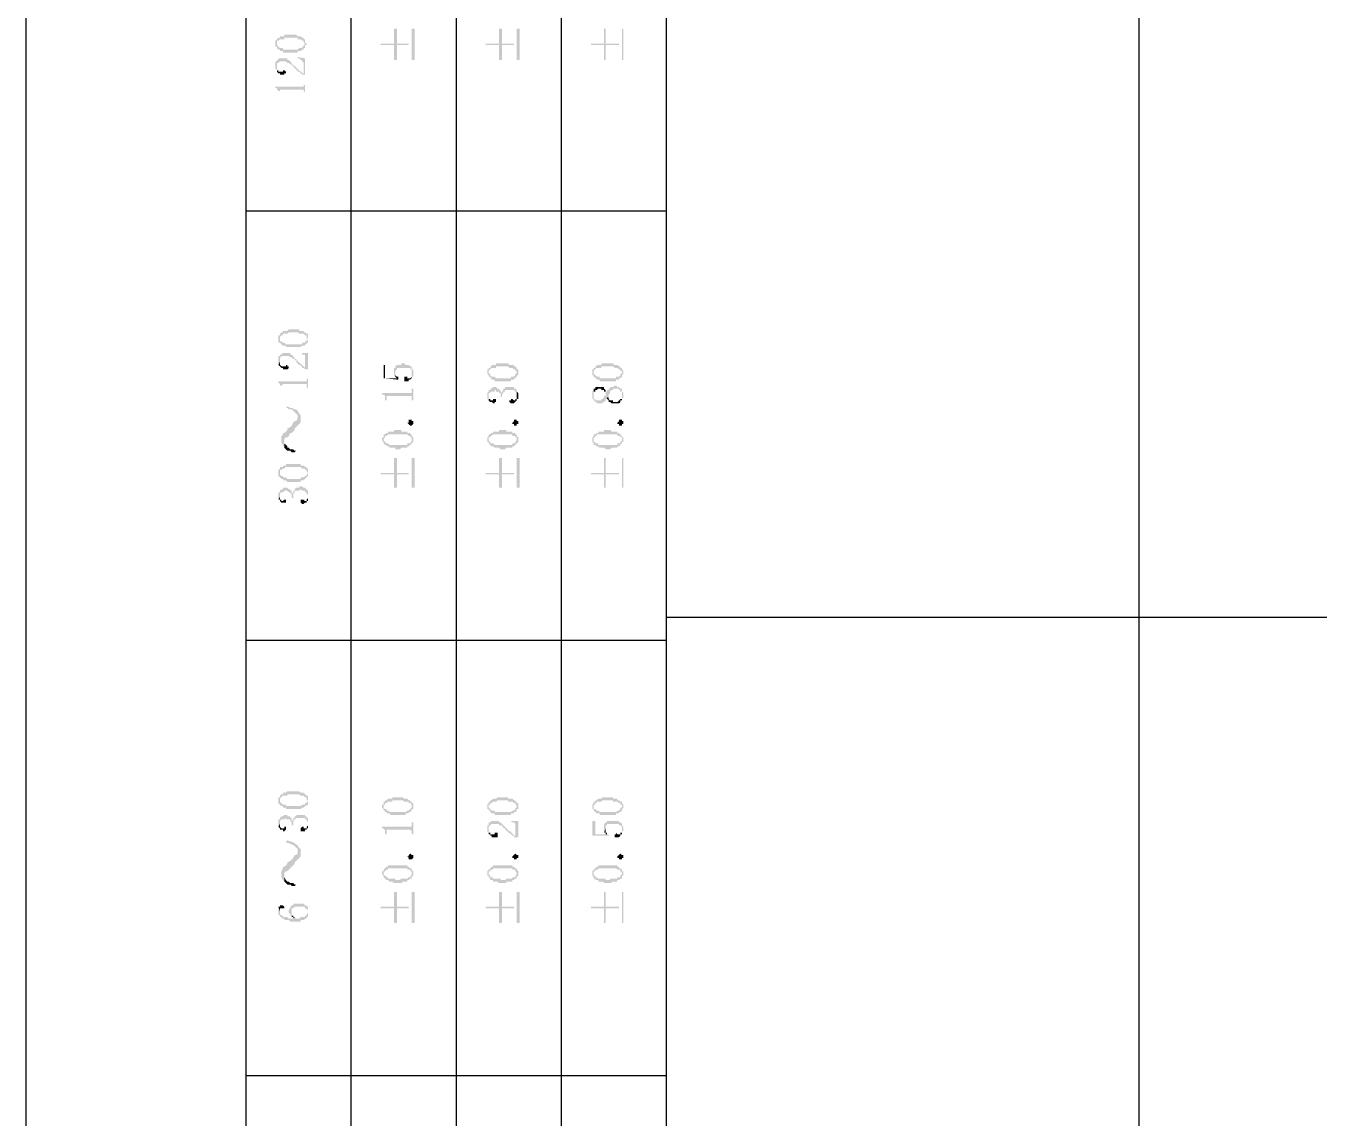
# Model space of a CAD drawing. Header units: millimetres. Extents: x 7018 to 13530, y 4187 to 5692.
# Drawn here: x 10296.11 to 10335.54, y 5016.38 to 5049.67 of the extents above; entities that cross this region are included whole.
import ezdxf

# ---------------------------------------------------------------- set-up
doc = ezdxf.new("R2010")
doc.units = ezdxf.units.MM

msp = doc.modelspace()

# ---------------------------------------------------------------- hatches: boundary and pattern name
at = {"transparency": 33554559}
for points in [[(10303.723, 5049.133), (10303.723, 5049.088), (10303.723, 5049.042), (10303.768, 5049.042), (10303.768, 5048.997), (10303.768, 5049.133), (10303.768, 5049.178), (10303.768, 5049.223), (10303.813, 5049.223), (10303.858, 5049.268), (10303.993, 5049.268), (10303.993, 5049.313), (10304.4, 5049.313), (10304.4, 5049.268), (10304.49, 5049.268), (10304.535, 5049.223), (10304.58, 5049.223), (10304.58, 5049.178), (10304.58, 5049.178), (10304.625, 5049.133), (10304.625, 5049.268), (10304.58, 5049.268), (10304.58, 5049.313), (10304.535, 5049.313), (10304.49, 5049.358), (10304.4, 5049.358), (10304.354, 5049.403), (10303.993, 5049.403), (10303.993, 5049.358), (10303.858, 5049.358), (10303.858, 5049.313), (10303.813, 5049.313), (10303.768, 5049.268), (10303.768, 5049.268), (10303.723, 5049.223), (10303.723, 5049.178), (10303.723, 5049.178)], [(10306.927, 5049.133), (10306.927, 5049.088), (10307.333, 5049.088), (10307.333, 5048.636), (10307.423, 5048.636), (10307.423, 5049.088), (10307.784, 5049.088), (10307.784, 5049.133), (10307.423, 5049.133), (10307.423, 5049.584), (10307.333, 5049.584), (10307.333, 5049.133)], [(10307.965, 5048.636), (10307.965, 5049.584), (10307.875, 5049.584), (10307.875, 5048.636)], [(10310.131, 5049.133), (10310.131, 5049.088), (10310.538, 5049.088), (10310.538, 5048.636), (10310.628, 5048.636), (10310.628, 5049.088), (10310.989, 5049.088), (10310.989, 5049.133), (10310.628, 5049.133), (10310.628, 5049.584), (10310.538, 5049.584), (10310.538, 5049.133)], [(10311.169, 5048.636), (10311.169, 5049.584), (10311.079, 5049.584), (10311.079, 5048.636)], [(10313.336, 5049.133), (10313.336, 5049.088), (10313.742, 5049.088), (10313.742, 5048.636), (10313.787, 5048.636), (10313.787, 5049.088), (10314.193, 5049.088), (10314.193, 5049.133), (10313.787, 5049.133), (10313.787, 5049.584), (10313.742, 5049.584), (10313.742, 5049.133)], [(10314.329, 5048.636), (10314.329, 5049.584), (10314.284, 5049.584), (10314.284, 5048.636)], [(10303.768, 5048.997), (10303.768, 5048.997), (10303.813, 5048.952), (10303.858, 5048.952), (10303.858, 5048.907), (10303.948, 5048.907), (10303.948, 5048.862), (10304.4, 5048.862), (10304.4, 5048.907), (10304.49, 5048.907), (10304.535, 5048.952), (10304.58, 5048.952), (10304.58, 5048.997), (10304.625, 5048.997), (10304.625, 5049.042), (10304.625, 5049.088), (10304.67, 5049.088), (10304.67, 5049.133), (10304.67, 5049.133), (10304.625, 5049.178), (10304.625, 5049.223), (10304.625, 5049.268), (10304.625, 5049.133), (10304.625, 5049.133), (10304.58, 5049.088), (10304.58, 5049.042), (10304.535, 5049.042), (10304.535, 5048.997), (10304.445, 5048.997), (10304.4, 5048.952), (10303.948, 5048.952), (10303.948, 5048.997), (10303.858, 5048.997), (10303.813, 5049.042), (10303.813, 5049.042), (10303.768, 5049.088), (10303.768, 5049.133)], [(10303.723, 5048.456), (10303.723, 5048.411), (10303.723, 5048.365), (10303.723, 5048.365), (10303.768, 5048.32), (10303.768, 5048.456), (10303.768, 5048.501), (10303.768, 5048.546), (10303.813, 5048.546), (10303.858, 5048.591), (10304.039, 5048.591), (10304.084, 5048.546), (10304.129, 5048.546), (10304.174, 5048.501), (10304.219, 5048.501), (10304.219, 5048.456), (10304.264, 5048.456), (10304.264, 5048.411), (10304.309, 5048.411), (10304.309, 5048.365), (10304.354, 5048.365), (10304.354, 5048.32), (10304.4, 5048.32), (10304.4, 5048.275), (10304.445, 5048.275), (10304.49, 5048.23), (10304.49, 5048.23), (10304.535, 5048.185), (10304.58, 5048.185), (10304.58, 5048.23), (10304.535, 5048.23), (10304.535, 5048.275), (10304.49, 5048.275), (10304.445, 5048.32), (10304.445, 5048.32), (10304.4, 5048.365), (10304.4, 5048.365), (10304.354, 5048.411), (10304.354, 5048.411), (10304.309, 5048.456), (10304.264, 5048.456), (10304.264, 5048.501), (10304.219, 5048.501), (10304.219, 5048.546), (10304.174, 5048.591), (10304.174, 5048.591), (10304.129, 5048.636), (10304.084, 5048.636), (10304.084, 5048.681), (10303.813, 5048.681), (10303.813, 5048.636), (10303.768, 5048.636), (10303.768, 5048.591), (10303.723, 5048.591), (10303.723, 5048.546)], [(10304.4, 5048.726), (10304.4, 5048.681), (10304.445, 5048.681), (10304.49, 5048.636), (10304.535, 5048.636), (10304.535, 5048.591), (10304.535, 5048.591), (10304.58, 5048.546), (10304.58, 5048.185), (10304.625, 5048.185), (10304.625, 5048.681)], [(10303.768, 5048.32), (10303.768, 5048.275), (10303.768, 5048.275), (10303.813, 5048.23), (10303.858, 5048.23), (10303.858, 5048.185), (10303.993, 5048.185), (10303.993, 5048.23), (10304.039, 5048.23), (10304.039, 5048.275), (10304.039, 5048.275), (10303.993, 5048.32), (10303.948, 5048.32), (10303.948, 5048.275), (10303.813, 5048.275), (10303.813, 5048.32), (10303.768, 5048.32), (10303.768, 5048.365), (10303.768, 5048.411), (10303.768, 5048.411)], [(10303.723, 5047.824), (10303.723, 5047.779), (10303.768, 5047.779), (10303.768, 5047.734), (10303.768, 5047.734), (10303.813, 5047.688), (10303.813, 5047.643), (10303.813, 5047.598), (10303.813, 5047.688), (10303.858, 5047.688), (10303.858, 5047.734), (10304.58, 5047.734), (10304.58, 5047.688), (10304.58, 5047.688), (10304.625, 5047.643), (10304.625, 5047.598), (10304.625, 5047.959), (10304.625, 5047.869), (10304.58, 5047.869), (10304.58, 5047.824), (10304.535, 5047.824)], [(10303.813, 5040.151), (10303.813, 5040.061), (10303.813, 5040.016), (10303.858, 5040.016), (10303.858, 5040.151), (10303.858, 5040.196), (10303.858, 5040.196), (10303.903, 5040.242), (10303.948, 5040.242), (10303.948, 5040.287), (10304.084, 5040.287), (10304.129, 5040.332), (10304.4, 5040.332), (10304.445, 5040.287), (10304.58, 5040.287), (10304.625, 5040.242), (10304.67, 5040.242), (10304.67, 5040.196), (10304.67, 5040.151), (10304.716, 5040.151), (10304.716, 5040.287), (10304.67, 5040.287), (10304.625, 5040.332), (10304.58, 5040.332), (10304.58, 5040.377), (10304.445, 5040.377), (10304.445, 5040.422), (10304.129, 5040.422), (10304.084, 5040.377), (10303.948, 5040.377), (10303.948, 5040.332), (10303.903, 5040.332), (10303.858, 5040.287), (10303.858, 5040.242), (10303.813, 5040.242), (10303.813, 5040.196)], [(10303.858, 5040.016), (10303.858, 5040.016), (10303.903, 5039.971), (10303.903, 5039.971), (10303.948, 5039.926), (10304.039, 5039.926), (10304.039, 5039.881), (10304.49, 5039.881), (10304.535, 5039.926), (10304.625, 5039.926), (10304.625, 5039.971), (10304.67, 5039.971), (10304.67, 5040.016), (10304.716, 5040.016), (10304.716, 5040.061), (10304.716, 5040.106), (10304.716, 5040.151), (10304.716, 5040.196), (10304.716, 5040.242), (10304.716, 5040.287), (10304.716, 5040.106), (10304.67, 5040.106), (10304.67, 5040.061), (10304.625, 5040.061), (10304.625, 5040.016), (10304.535, 5040.016), (10304.535, 5039.971), (10304.039, 5039.971), (10303.993, 5040.016), (10303.948, 5040.016), (10303.903, 5040.061), (10303.858, 5040.061), (10303.858, 5040.106), (10303.858, 5040.151)], [(10303.813, 5039.474), (10303.813, 5039.429), (10303.813, 5039.339), (10303.813, 5039.339), (10303.858, 5039.429), (10303.858, 5039.519), (10303.858, 5039.565), (10303.903, 5039.565), (10303.903, 5039.61), (10304.129, 5039.61), (10304.174, 5039.565), (10304.219, 5039.565), (10304.264, 5039.519), (10304.309, 5039.519), (10304.309, 5039.474), (10304.354, 5039.474), (10304.354, 5039.429), (10304.354, 5039.429), (10304.4, 5039.384), (10304.4, 5039.384), (10304.445, 5039.339), (10304.49, 5039.339), (10304.49, 5039.294), (10304.535, 5039.294), (10304.535, 5039.249), (10304.58, 5039.249), (10304.625, 5039.204), (10304.67, 5039.204), (10304.625, 5039.249), (10304.625, 5039.249), (10304.58, 5039.294), (10304.58, 5039.294), (10304.535, 5039.339), (10304.535, 5039.339), (10304.49, 5039.384), (10304.445, 5039.384), (10304.445, 5039.429), (10304.4, 5039.429), (10304.4, 5039.474), (10304.354, 5039.474), (10304.354, 5039.519), (10304.309, 5039.519), (10304.309, 5039.565), (10304.264, 5039.565), (10304.264, 5039.61), (10304.264, 5039.61), (10304.219, 5039.655), (10304.174, 5039.655), (10304.174, 5039.7), (10303.948, 5039.7), (10303.903, 5039.655), (10303.858, 5039.655), (10303.858, 5039.61), (10303.813, 5039.61), (10303.813, 5039.565)], [(10304.49, 5039.7), (10304.535, 5039.7), (10304.535, 5039.655), (10304.625, 5039.655), (10304.625, 5039.61), (10304.625, 5039.249), (10304.67, 5039.204), (10304.716, 5039.204), (10304.716, 5039.7)], [(10303.813, 5039.339), (10303.858, 5039.294), (10303.858, 5039.294), (10303.903, 5039.249), (10303.948, 5039.249), (10303.948, 5039.204), (10304.084, 5039.204), (10304.129, 5039.249), (10304.129, 5039.294), (10304.084, 5039.294), (10304.084, 5039.339), (10304.039, 5039.339), (10304.039, 5039.294), (10303.903, 5039.294), (10303.858, 5039.339), (10303.858, 5039.429), (10303.858, 5039.429)], [(10307.017, 5039.339), (10307.017, 5038.933), (10307.469, 5038.888), (10307.469, 5038.933), (10307.469, 5038.978), (10307.423, 5038.933), (10307.062, 5038.933), (10307.062, 5039.339)], [(10307.333, 5039.158), (10307.333, 5039.068), (10307.333, 5039.023), (10307.333, 5039.023), (10307.378, 5038.978), (10307.378, 5039.113), (10307.378, 5039.158), (10307.378, 5039.158), (10307.423, 5039.204), (10307.423, 5039.249), (10307.83, 5039.249), (10307.83, 5039.204), (10307.875, 5039.204), (10307.875, 5039.158), (10307.875, 5039.113), (10307.875, 5038.978), (10307.92, 5038.978), (10307.92, 5039.023), (10307.92, 5039.113), (10307.92, 5039.158), (10307.92, 5039.204), (10307.875, 5039.204), (10307.875, 5039.249), (10307.875, 5039.294), (10307.83, 5039.294), (10307.784, 5039.339), (10307.694, 5039.339), (10307.649, 5039.384), (10307.559, 5039.384), (10307.559, 5039.339), (10307.423, 5039.339), (10307.378, 5039.294), (10307.378, 5039.249), (10307.333, 5039.249), (10307.333, 5039.204)], [(10307.378, 5038.978), (10307.378, 5038.978), (10307.423, 5038.933), (10307.423, 5038.933), (10307.469, 5038.978), (10307.423, 5038.978), (10307.378, 5039.023), (10307.378, 5039.068), (10307.378, 5039.113)], [(10307.649, 5038.933), (10307.649, 5038.843), (10307.784, 5038.843), (10307.784, 5038.888), (10307.83, 5038.888), (10307.875, 5038.933), (10307.875, 5039.113), (10307.875, 5039.023), (10307.875, 5038.978), (10307.875, 5038.978), (10307.83, 5038.933), (10307.739, 5038.933), (10307.739, 5038.978), (10307.649, 5038.978)], [(10310.177, 5039.113), (10310.177, 5039.068), (10310.177, 5039.068), (10310.222, 5039.023), (10310.222, 5038.978), (10310.222, 5039.113), (10310.222, 5039.158), (10310.222, 5039.158), (10310.267, 5039.204), (10310.267, 5039.204), (10310.312, 5039.249), (10310.447, 5039.249), (10310.447, 5039.294), (10310.808, 5039.294), (10310.853, 5039.249), (10310.944, 5039.249), (10310.989, 5039.204), (10311.034, 5039.204), (10311.034, 5039.158), (10311.079, 5039.158), (10311.079, 5039.113), (10311.079, 5039.249), (10311.079, 5039.249), (10311.034, 5039.294), (10310.989, 5039.294), (10310.989, 5039.339), (10310.853, 5039.339), (10310.808, 5039.384), (10310.447, 5039.384), (10310.447, 5039.339), (10310.312, 5039.339), (10310.312, 5039.294), (10310.267, 5039.294), (10310.267, 5039.249), (10310.222, 5039.249), (10310.222, 5039.204), (10310.177, 5039.204)], [(10310.222, 5038.978), (10310.267, 5038.978), (10310.267, 5038.933), (10310.312, 5038.933), (10310.312, 5038.888), (10310.402, 5038.888), (10310.402, 5038.843), (10310.899, 5038.843), (10310.899, 5038.888), (10310.989, 5038.888), (10310.989, 5038.933), (10311.034, 5038.933), (10311.079, 5038.978), (10311.079, 5039.023), (10311.124, 5039.023), (10311.124, 5039.068), (10311.124, 5039.113), (10311.124, 5039.158), (10311.124, 5039.204), (10311.079, 5039.204), (10311.079, 5039.249), (10311.079, 5039.113), (10311.079, 5039.068), (10311.034, 5039.068), (10311.034, 5039.023), (10311.034, 5039.023), (10310.989, 5038.978), (10310.899, 5038.978), (10310.899, 5038.933), (10310.447, 5038.933), (10310.402, 5038.978), (10310.312, 5038.978), (10310.267, 5039.023), (10310.267, 5039.068), (10310.222, 5039.068), (10310.222, 5039.113)], [(10313.381, 5039.113), (10313.381, 5039.068), (10313.381, 5039.023), (10313.426, 5039.023), (10313.426, 5038.978), (10313.426, 5039.113), (10313.426, 5039.158), (10313.426, 5039.158), (10313.471, 5039.204), (10313.471, 5039.204), (10313.516, 5039.249), (10313.652, 5039.249), (10313.652, 5039.294), (10314.013, 5039.294), (10314.058, 5039.249), (10314.148, 5039.249), (10314.193, 5039.204), (10314.238, 5039.204), (10314.238, 5039.158), (10314.284, 5039.158), (10314.284, 5039.113), (10314.284, 5039.249), (10314.238, 5039.249), (10314.238, 5039.294), (10314.193, 5039.294), (10314.148, 5039.339), (10314.058, 5039.339), (10314.013, 5039.384), (10313.652, 5039.384), (10313.652, 5039.339), (10313.516, 5039.339), (10313.516, 5039.294), (10313.471, 5039.294), (10313.471, 5039.249), (10313.426, 5039.249), (10313.426, 5039.204), (10313.381, 5039.204)], [(10313.426, 5038.978), (10313.426, 5038.978), (10313.471, 5038.933), (10313.516, 5038.933), (10313.516, 5038.888), (10313.607, 5038.888), (10313.607, 5038.843), (10314.103, 5038.843), (10314.103, 5038.888), (10314.193, 5038.888), (10314.193, 5038.933), (10314.238, 5038.933), (10314.284, 5038.978), (10314.284, 5039.023), (10314.284, 5039.023), (10314.329, 5039.068), (10314.329, 5039.113), (10314.329, 5039.158), (10314.329, 5039.158), (10314.284, 5039.204), (10314.284, 5039.249), (10314.284, 5039.113), (10314.284, 5039.068), (10314.238, 5039.068), (10314.238, 5039.023), (10314.238, 5039.023), (10314.193, 5038.978), (10314.103, 5038.978), (10314.103, 5038.933), (10313.607, 5038.933), (10313.607, 5038.978), (10313.516, 5038.978), (10313.471, 5039.023), (10313.471, 5039.023), (10313.426, 5039.068), (10313.426, 5039.113)], [(10303.813, 5038.843), (10303.813, 5038.797), (10303.813, 5038.797), (10303.858, 5038.752), (10303.858, 5038.707), (10303.903, 5038.707), (10303.903, 5038.572), (10303.903, 5038.707), (10303.903, 5038.707), (10303.948, 5038.752), (10304.67, 5038.752), (10304.67, 5038.707), (10304.67, 5038.662), (10304.716, 5038.617), (10304.716, 5038.572), (10304.716, 5038.978), (10304.716, 5038.933), (10304.67, 5038.888), (10304.67, 5038.843), (10304.625, 5038.843)], [(10306.972, 5038.481), (10306.972, 5038.436), (10307.017, 5038.436), (10307.062, 5038.391), (10307.062, 5038.301), (10307.062, 5038.256), (10307.108, 5038.256), (10307.108, 5038.346), (10307.108, 5038.391), (10307.875, 5038.391), (10307.875, 5038.346), (10307.875, 5038.301), (10307.875, 5038.256), (10307.92, 5038.256), (10307.92, 5038.617), (10307.875, 5038.617), (10307.875, 5038.527), (10307.875, 5038.481), (10307.784, 5038.481)], [(10310.177, 5038.391), (10310.177, 5038.301), (10310.222, 5038.301), (10310.222, 5038.391), (10310.222, 5038.436), (10310.222, 5038.481), (10310.267, 5038.481), (10310.267, 5038.527), (10310.402, 5038.527), (10310.402, 5038.572), (10310.447, 5038.572), (10310.447, 5038.527), (10310.538, 5038.527), (10310.538, 5038.481), (10310.583, 5038.481), (10310.583, 5038.436), (10310.583, 5038.391), (10310.583, 5038.391), (10310.628, 5038.346), (10310.628, 5038.391), (10310.628, 5038.436), (10310.673, 5038.481), (10310.673, 5038.527), (10310.718, 5038.527), (10310.718, 5038.572), (10310.989, 5038.572), (10311.034, 5038.527), (10311.034, 5038.527), (10311.079, 5038.481), (10311.079, 5038.436), (10311.079, 5038.391), (10311.079, 5038.572), (10311.079, 5038.572), (10311.034, 5038.617), (10310.989, 5038.617), (10310.989, 5038.662), (10310.718, 5038.662), (10310.718, 5038.617), (10310.673, 5038.617), (10310.673, 5038.572), (10310.673, 5038.572), (10310.628, 5038.527), (10310.628, 5038.481), (10310.628, 5038.481), (10310.583, 5038.527), (10310.583, 5038.572), (10310.538, 5038.572), (10310.538, 5038.617), (10310.492, 5038.617), (10310.447, 5038.662), (10310.357, 5038.662), (10310.312, 5038.617), (10310.267, 5038.617), (10310.267, 5038.572), (10310.222, 5038.572), (10310.222, 5038.527), (10310.222, 5038.527), (10310.177, 5038.481), (10310.177, 5038.436)], [(10310.222, 5038.301), (10310.222, 5038.256), (10310.222, 5038.256), (10310.267, 5038.211), (10310.312, 5038.211), (10310.357, 5038.166), (10310.402, 5038.166), (10310.402, 5038.211), (10310.447, 5038.211), (10310.447, 5038.256), (10310.447, 5038.301), (10310.357, 5038.301), (10310.357, 5038.256), (10310.267, 5038.256), (10310.267, 5038.301), (10310.222, 5038.301), (10310.222, 5038.346), (10310.222, 5038.391)], [(10310.853, 5038.211), (10310.853, 5038.211), (10310.899, 5038.166), (10310.989, 5038.166), (10311.034, 5038.211), (10311.034, 5038.211), (10311.079, 5038.256), (10311.079, 5038.301), (10311.124, 5038.301), (10311.124, 5038.391), (10311.124, 5038.436), (10311.124, 5038.481), (10311.124, 5038.481), (10311.079, 5038.527), (10311.079, 5038.391), (10311.079, 5038.346), (10311.079, 5038.301), (10311.034, 5038.301), (10311.034, 5038.256), (10310.989, 5038.256), (10310.944, 5038.301), (10310.899, 5038.301), (10310.899, 5038.256), (10310.853, 5038.256)], [(10313.381, 5038.436), (10313.381, 5038.391), (10313.381, 5038.301), (10313.426, 5038.301), (10313.426, 5038.256), (10313.426, 5038.256), (10313.471, 5038.211), (10313.516, 5038.211), (10313.516, 5038.166), (10313.697, 5038.166), (10313.697, 5038.211), (10313.742, 5038.211), (10313.787, 5038.256), (10313.787, 5038.301), (10313.832, 5038.301), (10313.832, 5038.346), (10313.832, 5038.346), (10313.877, 5038.391), (10313.877, 5038.436), (10313.877, 5038.436), (10313.922, 5038.481), (10313.922, 5038.527), (10313.922, 5038.527), (10313.968, 5038.572), (10314.013, 5038.572), (10314.013, 5038.617), (10314.193, 5038.617), (10314.193, 5038.572), (10314.238, 5038.572), (10314.238, 5038.527), (10314.284, 5038.527), (10314.284, 5038.436), (10314.284, 5038.301), (10314.284, 5038.301), (10314.329, 5038.346), (10314.329, 5038.436), (10314.329, 5038.481), (10314.329, 5038.481), (10314.284, 5038.527), (10314.284, 5038.572), (10314.284, 5038.617), (10314.238, 5038.617), (10314.193, 5038.662), (10314.148, 5038.662), (10314.103, 5038.707), (10314.058, 5038.707), (10314.013, 5038.662), (10313.922, 5038.662), (10313.922, 5038.617), (10313.877, 5038.617), (10313.877, 5038.572), (10313.832, 5038.572), (10313.832, 5038.527), (10313.787, 5038.527), (10313.787, 5038.481), (10313.787, 5038.391), (10313.742, 5038.391), (10313.742, 5038.346), (10313.742, 5038.346), (10313.697, 5038.301), (10313.652, 5038.301), (10313.652, 5038.256), (10313.471, 5038.256), (10313.471, 5038.301), (10313.426, 5038.301), (10313.426, 5038.346), (10313.426, 5038.572), (10313.381, 5038.527)], [(10313.426, 5038.572), (10313.426, 5038.436), (10313.426, 5038.481), (10313.426, 5038.527), (10313.471, 5038.527), (10313.471, 5038.572), (10313.516, 5038.572), (10313.561, 5038.617), (10313.652, 5038.617), (10313.652, 5038.572), (10313.742, 5038.572), (10313.742, 5038.527), (10313.787, 5038.527), (10313.787, 5038.481), (10313.787, 5038.572), (10313.787, 5038.572), (10313.742, 5038.617), (10313.742, 5038.662), (10313.471, 5038.662), (10313.471, 5038.617), (10313.426, 5038.617)], [(10313.832, 5038.301), (10313.877, 5038.256), (10313.877, 5038.211), (10313.922, 5038.211), (10313.968, 5038.166), (10314.193, 5038.166), (10314.238, 5038.211), (10314.238, 5038.256), (10314.284, 5038.256), (10314.284, 5038.436), (10314.284, 5038.346), (10314.284, 5038.301), (10314.238, 5038.301), (10314.193, 5038.256), (10314.193, 5038.256), (10314.148, 5038.211), (10314.013, 5038.211), (10314.013, 5038.256), (10313.922, 5038.256), (10313.877, 5038.301), (10313.877, 5038.346), (10313.832, 5038.346)], [(10304.039, 5038.03), (10304.084, 5038.03), (10304.129, 5037.985), (10304.219, 5037.985), (10304.264, 5037.94), (10304.309, 5037.895), (10304.309, 5037.895), (10304.354, 5037.85), (10304.4, 5037.804), (10304.4, 5037.489), (10304.4, 5037.489), (10304.445, 5037.534), (10304.49, 5037.579), (10304.49, 5037.804), (10304.445, 5037.85), (10304.4, 5037.94), (10304.4, 5037.94), (10304.354, 5037.985), (10304.309, 5037.985), (10304.219, 5038.03), (10304.174, 5038.03), (10304.084, 5038.075)], [(10303.903, 5037.037), (10303.903, 5036.947), (10303.948, 5036.902), (10303.993, 5036.812), (10303.993, 5036.992), (10303.993, 5037.082), (10304.039, 5037.127), (10304.084, 5037.127), (10304.129, 5037.173), (10304.174, 5037.263), (10304.219, 5037.263), (10304.264, 5037.308), (10304.309, 5037.353), (10304.309, 5037.398), (10304.354, 5037.443), (10304.4, 5037.489), (10304.4, 5037.759), (10304.4, 5037.714), (10304.354, 5037.624), (10304.309, 5037.624), (10304.264, 5037.579), (10304.219, 5037.489), (10304.219, 5037.489), (10304.174, 5037.443), (10304.084, 5037.398), (10304.084, 5037.353), (10304.039, 5037.308), (10303.993, 5037.263), (10303.948, 5037.263), (10303.948, 5037.218), (10303.903, 5037.173), (10303.903, 5037.082)], [(10307.92, 5037.579), (10307.92, 5037.534), (10307.92, 5037.534), (10307.875, 5037.489), (10307.83, 5037.489), (10307.784, 5037.534), (10307.784, 5037.534), (10307.739, 5037.579), (10307.784, 5037.579), (10307.784, 5037.624), (10307.784, 5037.669), (10307.875, 5037.669), (10307.875, 5037.624), (10307.92, 5037.624), (10307.92, 5037.579)], [(10311.124, 5037.579), (10311.124, 5037.534), (10311.079, 5037.534), (10311.079, 5037.489), (10310.989, 5037.489), (10310.989, 5037.534), (10310.944, 5037.534), (10310.944, 5037.579), (10310.944, 5037.579), (10310.989, 5037.624), (10310.989, 5037.669), (10311.079, 5037.669), (10311.079, 5037.624), (10311.124, 5037.624), (10311.124, 5037.579)], [(10314.329, 5037.579), (10314.329, 5037.534), (10314.284, 5037.534), (10314.284, 5037.489), (10314.193, 5037.489), (10314.193, 5037.534), (10314.148, 5037.534), (10314.148, 5037.579), (10314.148, 5037.579), (10314.193, 5037.624), (10314.193, 5037.669), (10314.284, 5037.669), (10314.284, 5037.624), (10314.329, 5037.624), (10314.329, 5037.579)], [(10306.972, 5037.082), (10306.972, 5037.037), (10306.972, 5037.037), (10307.017, 5036.992), (10307.017, 5036.947), (10307.017, 5037.082), (10307.017, 5037.082), (10307.062, 5037.127), (10307.062, 5037.173), (10307.108, 5037.173), (10307.153, 5037.218), (10307.739, 5037.218), (10307.784, 5037.173), (10307.83, 5037.173), (10307.83, 5037.127), (10307.875, 5037.127), (10307.875, 5037.082), (10307.875, 5037.218), (10307.83, 5037.218), (10307.83, 5037.263), (10307.739, 5037.263), (10307.739, 5037.308), (10307.559, 5037.308), (10307.559, 5037.353), (10307.333, 5037.353), (10307.333, 5037.308), (10307.153, 5037.308), (10307.153, 5037.263), (10307.108, 5037.263), (10307.062, 5037.218), (10307.017, 5037.218), (10307.017, 5037.173), (10307.017, 5037.127), (10306.972, 5037.127)], [(10307.017, 5036.947), (10307.062, 5036.902), (10307.108, 5036.902), (10307.108, 5036.857), (10307.198, 5036.857), (10307.198, 5036.812), (10307.378, 5036.812), (10307.378, 5036.766), (10307.514, 5036.766), (10307.559, 5036.812), (10307.739, 5036.812), (10307.739, 5036.857), (10307.784, 5036.857), (10307.83, 5036.902), (10307.83, 5036.902), (10307.875, 5036.947), (10307.875, 5036.947), (10307.92, 5036.992), (10307.92, 5037.082), (10307.92, 5037.127), (10307.92, 5037.127), (10307.875, 5037.173), (10307.875, 5037.037), (10307.875, 5036.992), (10307.83, 5036.992), (10307.83, 5036.947), (10307.739, 5036.947), (10307.739, 5036.902), (10307.198, 5036.902), (10307.153, 5036.947), (10307.108, 5036.947), (10307.062, 5036.992), (10307.062, 5036.992), (10307.017, 5037.037), (10307.017, 5037.082)], [(10310.177, 5037.082), (10310.177, 5037.037), (10310.177, 5036.992), (10310.222, 5036.992), (10310.222, 5036.947), (10310.222, 5037.082), (10310.222, 5037.127), (10310.267, 5037.127), (10310.267, 5037.173), (10310.312, 5037.173), (10310.357, 5037.218), (10310.944, 5037.218), (10310.944, 5037.173), (10311.034, 5037.173), (10311.034, 5037.127), (10311.079, 5037.127), (10311.079, 5037.082), (10311.079, 5037.218), (10311.034, 5037.218), (10311.034, 5037.263), (10310.944, 5037.263), (10310.944, 5037.308), (10310.763, 5037.308), (10310.763, 5037.353), (10310.538, 5037.353), (10310.538, 5037.308), (10310.357, 5037.308), (10310.357, 5037.263), (10310.312, 5037.263), (10310.267, 5037.218), (10310.222, 5037.218), (10310.222, 5037.173), (10310.222, 5037.173), (10310.177, 5037.127)], [(10310.222, 5036.947), (10310.267, 5036.902), (10310.267, 5036.902), (10310.312, 5036.857), (10310.357, 5036.857), (10310.402, 5036.812), (10310.538, 5036.812), (10310.583, 5036.766), (10310.718, 5036.766), (10310.763, 5036.812), (10310.944, 5036.812), (10310.944, 5036.857), (10310.989, 5036.857), (10311.034, 5036.902), (10311.034, 5036.902), (10311.079, 5036.947), (10311.079, 5036.947), (10311.124, 5036.992), (10311.124, 5037.082), (10311.124, 5037.127), (10311.124, 5037.127), (10311.079, 5037.173), (10311.079, 5037.037), (10311.079, 5037.037), (10311.034, 5036.992), (10311.034, 5036.947), (10310.944, 5036.947), (10310.944, 5036.902), (10310.402, 5036.902), (10310.357, 5036.947), (10310.267, 5036.947), (10310.267, 5036.992), (10310.267, 5036.992), (10310.222, 5037.037), (10310.222, 5037.082)], [(10313.381, 5037.082), (10313.381, 5037.037), (10313.381, 5036.992), (10313.381, 5036.992), (10313.426, 5036.947), (10313.426, 5037.082), (10313.426, 5037.127), (10313.471, 5037.127), (10313.471, 5037.173), (10313.516, 5037.173), (10313.516, 5037.218), (10314.148, 5037.218), (10314.148, 5037.173), (10314.238, 5037.173), (10314.238, 5037.127), (10314.284, 5037.127), (10314.284, 5037.082), (10314.284, 5037.173), (10314.238, 5037.218), (10314.238, 5037.218), (10314.193, 5037.263), (10314.148, 5037.263), (10314.148, 5037.308), (10313.968, 5037.308), (10313.922, 5037.353), (10313.742, 5037.353), (10313.742, 5037.308), (10313.561, 5037.308), (10313.561, 5037.263), (10313.516, 5037.263), (10313.471, 5037.218), (10313.426, 5037.218), (10313.426, 5037.173), (10313.426, 5037.173), (10313.381, 5037.127)], [(10313.426, 5036.947), (10313.426, 5036.902), (10313.471, 5036.902), (10313.516, 5036.857), (10313.561, 5036.857), (10313.607, 5036.812), (10313.742, 5036.812), (10313.787, 5036.766), (10313.922, 5036.766), (10313.968, 5036.812), (10314.148, 5036.812), (10314.148, 5036.857), (10314.193, 5036.857), (10314.238, 5036.902), (10314.238, 5036.902), (10314.284, 5036.947), (10314.284, 5036.992), (10314.329, 5036.992), (10314.329, 5037.082), (10314.329, 5037.127), (10314.284, 5037.127), (10314.284, 5037.173), (10314.284, 5037.037), (10314.284, 5037.037), (10314.238, 5036.992), (10314.238, 5036.947), (10314.148, 5036.947), (10314.148, 5036.902), (10313.561, 5036.902), (10313.561, 5036.947), (10313.471, 5036.947), (10313.471, 5036.992), (10313.426, 5036.992), (10313.426, 5037.037), (10313.426, 5037.082)], [(10303.993, 5036.812), (10303.993, 5036.812), (10304.039, 5036.766), (10304.084, 5036.721), (10304.174, 5036.721), (10304.219, 5036.676), (10304.309, 5036.676), (10304.354, 5036.721), (10304.309, 5036.721), (10304.264, 5036.766), (10304.174, 5036.766), (10304.129, 5036.812), (10304.084, 5036.812), (10304.084, 5036.857), (10304.039, 5036.902), (10303.993, 5036.947), (10303.993, 5036.992)], [(10306.927, 5036.044), (10306.927, 5035.999), (10307.333, 5035.999), (10307.333, 5035.593), (10307.423, 5035.593), (10307.423, 5035.999), (10307.784, 5035.999), (10307.784, 5036.044), (10307.423, 5036.044), (10307.423, 5036.496), (10307.333, 5036.496), (10307.333, 5036.044)], [(10307.965, 5035.593), (10307.965, 5036.496), (10307.875, 5036.496), (10307.875, 5035.593)], [(10310.131, 5036.044), (10310.131, 5035.999), (10310.538, 5035.999), (10310.538, 5035.593), (10310.628, 5035.593), (10310.628, 5035.999), (10310.989, 5035.999), (10310.989, 5036.044), (10310.628, 5036.044), (10310.628, 5036.496), (10310.538, 5036.496), (10310.538, 5036.044)], [(10311.169, 5035.593), (10311.169, 5036.496), (10311.079, 5036.496), (10311.079, 5035.593)], [(10313.336, 5036.044), (10313.336, 5035.999), (10313.742, 5035.999), (10313.742, 5035.593), (10313.787, 5035.593), (10313.787, 5035.999), (10314.193, 5035.999), (10314.193, 5036.044), (10313.787, 5036.044), (10313.787, 5036.496), (10313.742, 5036.496), (10313.742, 5036.044)], [(10314.329, 5035.593), (10314.329, 5036.496), (10314.284, 5036.496), (10314.284, 5035.593)], [(10303.813, 5036.044), (10303.813, 5035.999), (10303.813, 5035.954), (10303.813, 5035.954), (10303.858, 5035.909), (10303.858, 5036.044), (10303.858, 5036.089), (10303.858, 5036.135), (10303.903, 5036.135), (10303.948, 5036.18), (10303.993, 5036.18), (10304.039, 5036.225), (10304.49, 5036.225), (10304.535, 5036.18), (10304.625, 5036.18), (10304.625, 5036.135), (10304.67, 5036.135), (10304.67, 5036.089), (10304.67, 5036.089), (10304.716, 5036.044), (10304.716, 5036.18), (10304.67, 5036.18), (10304.67, 5036.225), (10304.625, 5036.225), (10304.58, 5036.27), (10304.49, 5036.27), (10304.49, 5036.315), (10304.039, 5036.315), (10304.039, 5036.27), (10303.948, 5036.27), (10303.948, 5036.225), (10303.858, 5036.225), (10303.858, 5036.18), (10303.858, 5036.18), (10303.813, 5036.135), (10303.813, 5036.089), (10303.813, 5036.089)], [(10303.858, 5035.909), (10303.858, 5035.909), (10303.903, 5035.864), (10303.948, 5035.864), (10303.948, 5035.819), (10304.039, 5035.819), (10304.084, 5035.774), (10304.49, 5035.774), (10304.49, 5035.819), (10304.58, 5035.819), (10304.625, 5035.864), (10304.625, 5035.864), (10304.67, 5035.909), (10304.67, 5035.909), (10304.716, 5035.954), (10304.716, 5036.044), (10304.716, 5036.089), (10304.716, 5036.135), (10304.716, 5036.18), (10304.716, 5036.044), (10304.716, 5036.044), (10304.67, 5035.999), (10304.67, 5035.954), (10304.625, 5035.954), (10304.58, 5035.909), (10304.49, 5035.909), (10304.49, 5035.864), (10304.084, 5035.864), (10304.039, 5035.909), (10303.948, 5035.909), (10303.948, 5035.954), (10303.903, 5035.954), (10303.858, 5035.999), (10303.858, 5036.044), (10303.858, 5036.044)], [(10303.813, 5035.367), (10303.813, 5035.322), (10303.813, 5035.277), (10303.813, 5035.232), (10303.858, 5035.322), (10303.858, 5035.412), (10303.858, 5035.412), (10303.903, 5035.458), (10303.948, 5035.458), (10303.993, 5035.503), (10304.084, 5035.503), (10304.129, 5035.458), (10304.174, 5035.458), (10304.174, 5035.412), (10304.219, 5035.412), (10304.219, 5035.367), (10304.219, 5035.277), (10304.264, 5035.277), (10304.264, 5035.322), (10304.264, 5035.412), (10304.264, 5035.412), (10304.309, 5035.458), (10304.309, 5035.503), (10304.445, 5035.503), (10304.49, 5035.548), (10304.49, 5035.548), (10304.535, 5035.503), (10304.625, 5035.503), (10304.625, 5035.458), (10304.67, 5035.458), (10304.67, 5035.412), (10304.716, 5035.367), (10304.716, 5035.322), (10304.716, 5035.503), (10304.716, 5035.503), (10304.67, 5035.548), (10304.67, 5035.548), (10304.625, 5035.593), (10304.58, 5035.593), (10304.535, 5035.638), (10304.445, 5035.638), (10304.445, 5035.593), (10304.354, 5035.593), (10304.309, 5035.548), (10304.309, 5035.503), (10304.264, 5035.503), (10304.264, 5035.458), (10304.264, 5035.458), (10304.219, 5035.412), (10304.219, 5035.458), (10304.219, 5035.503), (10304.174, 5035.503), (10304.174, 5035.548), (10304.129, 5035.548), (10304.084, 5035.593), (10303.948, 5035.593), (10303.948, 5035.548), (10303.903, 5035.548), (10303.858, 5035.503), (10303.858, 5035.458), (10303.813, 5035.458), (10303.813, 5035.412)], [(10303.813, 5035.232), (10303.858, 5035.232), (10303.858, 5035.187), (10303.858, 5035.187), (10303.903, 5035.142), (10304.039, 5035.142), (10304.039, 5035.187), (10304.039, 5035.232), (10303.993, 5035.232), (10303.948, 5035.187), (10303.903, 5035.187), (10303.903, 5035.232), (10303.858, 5035.232), (10303.858, 5035.322), (10303.858, 5035.322)], [(10304.49, 5035.142), (10304.49, 5035.142), (10304.535, 5035.097), (10304.58, 5035.097), (10304.625, 5035.142), (10304.67, 5035.142), (10304.67, 5035.187), (10304.716, 5035.187), (10304.716, 5035.277), (10304.716, 5035.322), (10304.716, 5035.367), (10304.716, 5035.458), (10304.716, 5035.503), (10304.716, 5035.322), (10304.716, 5035.277), (10304.716, 5035.277), (10304.67, 5035.232), (10304.67, 5035.187), (10304.625, 5035.187), (10304.58, 5035.232), (10304.49, 5035.232), (10304.49, 5035.187), (10304.49, 5035.187)], [(10303.813, 5026.07), (10303.813, 5026.025), (10303.813, 5025.98), (10303.813, 5025.98), (10303.858, 5025.935), (10303.858, 5026.07), (10303.858, 5026.115), (10303.858, 5026.115), (10303.903, 5026.16), (10303.903, 5026.16), (10303.948, 5026.205), (10304.084, 5026.205), (10304.084, 5026.251), (10304.445, 5026.251), (10304.49, 5026.205), (10304.58, 5026.205), (10304.625, 5026.16), (10304.67, 5026.16), (10304.67, 5026.115), (10304.67, 5026.07), (10304.716, 5026.07), (10304.716, 5026.205), (10304.67, 5026.205), (10304.625, 5026.251), (10304.625, 5026.251), (10304.58, 5026.296), (10304.49, 5026.296), (10304.445, 5026.341), (10304.084, 5026.341), (10304.039, 5026.296), (10303.948, 5026.296), (10303.948, 5026.251), (10303.903, 5026.251), (10303.858, 5026.205), (10303.858, 5026.16), (10303.813, 5026.16)], [(10303.858, 5025.935), (10303.858, 5025.935), (10303.903, 5025.89), (10303.948, 5025.89), (10303.948, 5025.844), (10304.039, 5025.844), (10304.039, 5025.799), (10304.49, 5025.799), (10304.535, 5025.844), (10304.58, 5025.844), (10304.625, 5025.89), (10304.67, 5025.89), (10304.67, 5025.935), (10304.716, 5025.935), (10304.716, 5025.98), (10304.716, 5026.025), (10304.716, 5026.07), (10304.716, 5026.115), (10304.716, 5026.16), (10304.716, 5026.205), (10304.716, 5026.025), (10304.67, 5026.025), (10304.67, 5025.98), (10304.625, 5025.98), (10304.625, 5025.935), (10304.535, 5025.935), (10304.49, 5025.89), (10304.039, 5025.89), (10304.039, 5025.935), (10303.948, 5025.935), (10303.903, 5025.98), (10303.903, 5025.98), (10303.858, 5026.025), (10303.858, 5026.07)], [(10306.972, 5025.89), (10306.972, 5025.844), (10307.017, 5025.799), (10307.017, 5025.754), (10307.017, 5025.89), (10307.017, 5025.89), (10307.062, 5025.935), (10307.062, 5025.98), (10307.108, 5025.98), (10307.153, 5026.025), (10307.288, 5026.025), (10307.288, 5026.07), (10307.604, 5026.07), (10307.649, 5026.025), (10307.784, 5026.025), (10307.784, 5025.98), (10307.83, 5025.98), (10307.875, 5025.935), (10307.875, 5025.89), (10307.875, 5026.025), (10307.83, 5026.025), (10307.83, 5026.07), (10307.784, 5026.07), (10307.739, 5026.115), (10307.649, 5026.115), (10307.604, 5026.16), (10307.288, 5026.16), (10307.288, 5026.115), (10307.153, 5026.115), (10307.108, 5026.07), (10307.062, 5026.07), (10307.062, 5026.025), (10307.017, 5026.025), (10307.017, 5025.98), (10307.017, 5025.935), (10306.972, 5025.935)], [(10310.177, 5025.89), (10310.177, 5025.799), (10310.222, 5025.799), (10310.222, 5025.754), (10310.222, 5025.89), (10310.222, 5025.935), (10310.267, 5025.935), (10310.267, 5025.98), (10310.312, 5025.98), (10310.357, 5026.025), (10310.447, 5026.025), (10310.492, 5026.07), (10310.808, 5026.07), (10310.808, 5026.025), (10310.944, 5026.025), (10310.989, 5025.98), (10311.034, 5025.98), (10311.034, 5025.935), (10311.079, 5025.935), (10311.079, 5025.89), (10311.079, 5026.025), (10311.034, 5026.025), (10311.034, 5026.07), (10310.989, 5026.07), (10310.944, 5026.115), (10310.808, 5026.115), (10310.808, 5026.16), (10310.492, 5026.16), (10310.447, 5026.115), (10310.357, 5026.115), (10310.312, 5026.07), (10310.267, 5026.07), (10310.267, 5026.025), (10310.222, 5026.025), (10310.222, 5025.98), (10310.222, 5025.98), (10310.177, 5025.935)], [(10313.381, 5025.89), (10313.381, 5025.799), (10313.426, 5025.799), (10313.426, 5025.754), (10313.426, 5025.89), (10313.426, 5025.935), (10313.471, 5025.935), (10313.471, 5025.98), (10313.516, 5025.98), (10313.516, 5026.025), (10313.652, 5026.025), (10313.697, 5026.07), (10314.013, 5026.07), (10314.013, 5026.025), (10314.148, 5026.025), (10314.193, 5025.98), (10314.238, 5025.98), (10314.238, 5025.935), (10314.284, 5025.935), (10314.284, 5025.89), (10314.284, 5026.025), (10314.238, 5026.025), (10314.193, 5026.07), (10314.148, 5026.07), (10314.148, 5026.115), (10314.013, 5026.115), (10314.013, 5026.16), (10313.697, 5026.16), (10313.652, 5026.115), (10313.561, 5026.115), (10313.516, 5026.07), (10313.471, 5026.07), (10313.471, 5026.025), (10313.426, 5026.025), (10313.426, 5025.98), (10313.426, 5025.98), (10313.381, 5025.935)], [(10307.017, 5025.754), (10307.062, 5025.754), (10307.062, 5025.709), (10307.108, 5025.709), (10307.108, 5025.664), (10307.198, 5025.664), (10307.243, 5025.619), (10307.694, 5025.619), (10307.694, 5025.664), (10307.784, 5025.664), (10307.784, 5025.709), (10307.83, 5025.709), (10307.875, 5025.754), (10307.875, 5025.799), (10307.92, 5025.799), (10307.92, 5025.844), (10307.92, 5025.89), (10307.92, 5025.935), (10307.92, 5025.98), (10307.875, 5025.98), (10307.875, 5026.025), (10307.875, 5025.844), (10307.875, 5025.844), (10307.83, 5025.799), (10307.83, 5025.799), (10307.784, 5025.754), (10307.739, 5025.754), (10307.694, 5025.709), (10307.198, 5025.709), (10307.198, 5025.754), (10307.108, 5025.754), (10307.108, 5025.799), (10307.062, 5025.799), (10307.017, 5025.844), (10307.017, 5025.89)], [(10310.222, 5025.754), (10310.267, 5025.754), (10310.267, 5025.709), (10310.267, 5025.709), (10310.312, 5025.664), (10310.402, 5025.664), (10310.402, 5025.619), (10310.899, 5025.619), (10310.899, 5025.664), (10310.989, 5025.664), (10310.989, 5025.709), (10311.034, 5025.709), (10311.079, 5025.754), (10311.079, 5025.799), (10311.124, 5025.799), (10311.124, 5025.844), (10311.124, 5025.89), (10311.124, 5025.935), (10311.124, 5025.98), (10311.079, 5025.98), (10311.079, 5026.025), (10311.079, 5025.844), (10311.034, 5025.844), (10311.034, 5025.799), (10311.034, 5025.799), (10310.989, 5025.754), (10310.944, 5025.754), (10310.899, 5025.709), (10310.402, 5025.709), (10310.402, 5025.754), (10310.312, 5025.754), (10310.267, 5025.799), (10310.267, 5025.799), (10310.222, 5025.844), (10310.222, 5025.89)], [(10313.426, 5025.754), (10313.426, 5025.754), (10313.471, 5025.709), (10313.471, 5025.709), (10313.516, 5025.664), (10313.607, 5025.664), (10313.607, 5025.619), (10314.103, 5025.619), (10314.103, 5025.664), (10314.193, 5025.664), (10314.193, 5025.709), (10314.238, 5025.709), (10314.284, 5025.754), (10314.284, 5025.799), (10314.284, 5025.799), (10314.329, 5025.844), (10314.329, 5025.89), (10314.329, 5025.935), (10314.329, 5025.935), (10314.284, 5025.98), (10314.284, 5026.025), (10314.284, 5025.844), (10314.238, 5025.844), (10314.238, 5025.799), (10314.238, 5025.799), (10314.193, 5025.754), (10314.148, 5025.754), (10314.103, 5025.709), (10313.607, 5025.709), (10313.561, 5025.754), (10313.516, 5025.754), (10313.471, 5025.799), (10313.426, 5025.799), (10313.426, 5025.844), (10313.426, 5025.89)], [(10303.813, 5025.348), (10303.813, 5025.258), (10303.813, 5025.258), (10303.858, 5025.348), (10303.858, 5025.393), (10303.858, 5025.438), (10303.858, 5025.438), (10303.903, 5025.483), (10303.993, 5025.483), (10304.039, 5025.529), (10304.039, 5025.483), (10304.174, 5025.483), (10304.174, 5025.438), (10304.174, 5025.438), (10304.219, 5025.393), (10304.219, 5025.348), (10304.219, 5025.303), (10304.264, 5025.303), (10304.264, 5025.348), (10304.264, 5025.438), (10304.264, 5025.438), (10304.309, 5025.483), (10304.309, 5025.483), (10304.354, 5025.529), (10304.625, 5025.529), (10304.625, 5025.483), (10304.67, 5025.483), (10304.67, 5025.438), (10304.67, 5025.438), (10304.716, 5025.393), (10304.716, 5025.348), (10304.716, 5025.529), (10304.67, 5025.529), (10304.67, 5025.574), (10304.625, 5025.574), (10304.625, 5025.619), (10304.354, 5025.619), (10304.354, 5025.574), (10304.309, 5025.574), (10304.309, 5025.529), (10304.264, 5025.529), (10304.264, 5025.483), (10304.264, 5025.483), (10304.219, 5025.438), (10304.219, 5025.529), (10304.174, 5025.529), (10304.174, 5025.574), (10304.084, 5025.574), (10304.084, 5025.619), (10303.993, 5025.619), (10303.948, 5025.574), (10303.903, 5025.574), (10303.858, 5025.529), (10303.858, 5025.483), (10303.813, 5025.483), (10303.813, 5025.438), (10303.813, 5025.393)], [(10303.813, 5025.258), (10303.858, 5025.213), (10303.858, 5025.167), (10303.948, 5025.167), (10303.948, 5025.122), (10303.993, 5025.122), (10304.039, 5025.167), (10304.039, 5025.213), (10304.039, 5025.258), (10303.993, 5025.258), (10303.993, 5025.213), (10303.903, 5025.213), (10303.858, 5025.258), (10303.858, 5025.303), (10303.858, 5025.348)], [(10304.49, 5025.167), (10304.49, 5025.122), (10304.625, 5025.122), (10304.625, 5025.167), (10304.67, 5025.167), (10304.67, 5025.213), (10304.716, 5025.213), (10304.716, 5025.258), (10304.716, 5025.348), (10304.716, 5025.393), (10304.716, 5025.438), (10304.716, 5025.483), (10304.716, 5025.348), (10304.716, 5025.303), (10304.716, 5025.303), (10304.67, 5025.258), (10304.67, 5025.213), (10304.58, 5025.213), (10304.58, 5025.258), (10304.535, 5025.258), (10304.49, 5025.213), (10304.49, 5025.213)], [(10306.972, 5025.258), (10306.972, 5025.213), (10307.017, 5025.213), (10307.017, 5025.167), (10307.062, 5025.167), (10307.062, 5025.122), (10307.062, 5025.077), (10307.062, 5025.032), (10307.108, 5025.032), (10307.108, 5025.122), (10307.108, 5025.167), (10307.83, 5025.167), (10307.875, 5025.122), (10307.875, 5025.077), (10307.875, 5025.032), (10307.92, 5025.032), (10307.92, 5025.393), (10307.875, 5025.393), (10307.875, 5025.303), (10307.875, 5025.258), (10307.784, 5025.258)], [(10310.177, 5025.213), (10310.177, 5025.167), (10310.177, 5025.122), (10310.222, 5025.077), (10310.222, 5025.213), (10310.222, 5025.258), (10310.222, 5025.258), (10310.267, 5025.303), (10310.267, 5025.303), (10310.312, 5025.348), (10310.538, 5025.348), (10310.538, 5025.303), (10310.628, 5025.303), (10310.628, 5025.258), (10310.673, 5025.258), (10310.673, 5025.213), (10310.718, 5025.213), (10310.718, 5025.167), (10310.763, 5025.167), (10310.763, 5025.122), (10310.808, 5025.122), (10310.808, 5025.077), (10310.853, 5025.077), (10310.899, 5025.032), (10310.899, 5025.032), (10310.944, 5024.987), (10310.989, 5024.987), (10310.989, 5024.942), (10311.034, 5024.942), (10311.034, 5024.987), (10310.989, 5024.987), (10310.989, 5025.032), (10310.944, 5025.032), (10310.944, 5025.077), (10310.899, 5025.077), (10310.899, 5025.122), (10310.853, 5025.122), (10310.808, 5025.167), (10310.808, 5025.167), (10310.763, 5025.213), (10310.763, 5025.213), (10310.718, 5025.258), (10310.718, 5025.258), (10310.673, 5025.303), (10310.673, 5025.303), (10310.628, 5025.348), (10310.628, 5025.348), (10310.583, 5025.393), (10310.538, 5025.393), (10310.538, 5025.438), (10310.312, 5025.438), (10310.267, 5025.393), (10310.222, 5025.393), (10310.222, 5025.348), (10310.222, 5025.303), (10310.177, 5025.303)], [(10310.899, 5025.438), (10310.899, 5025.438), (10310.944, 5025.393), (10310.989, 5025.393), (10311.034, 5025.348), (10311.034, 5024.942), (10311.124, 5024.942), (10311.124, 5025.438)], [(10313.381, 5025.438), (10313.381, 5024.987), (10313.877, 5024.987), (10313.877, 5025.032), (10313.471, 5025.032), (10313.471, 5025.438)], [(10313.742, 5025.213), (10313.742, 5025.167), (10313.742, 5025.122), (10313.742, 5025.077), (10313.742, 5025.077), (10313.787, 5025.213), (10313.787, 5025.258), (10313.787, 5025.303), (10313.832, 5025.303), (10313.832, 5025.348), (10314.193, 5025.348), (10314.193, 5025.303), (10314.238, 5025.303), (10314.284, 5025.258), (10314.284, 5025.032), (10314.284, 5025.122), (10314.329, 5025.122), (10314.329, 5025.167), (10314.329, 5025.258), (10314.329, 5025.258), (10314.284, 5025.303), (10314.284, 5025.348), (10314.284, 5025.348), (10314.238, 5025.393), (10314.193, 5025.393), (10314.193, 5025.438), (10313.832, 5025.438), (10313.832, 5025.393), (10313.787, 5025.393), (10313.742, 5025.348), (10313.742, 5025.258), (10313.742, 5025.258)], [(10310.222, 5025.077), (10310.222, 5025.032), (10310.267, 5025.032), (10310.267, 5024.987), (10310.312, 5024.987), (10310.312, 5024.942), (10310.492, 5024.942), (10310.492, 5024.987), (10310.492, 5025.032), (10310.492, 5025.077), (10310.402, 5025.077), (10310.402, 5025.032), (10310.267, 5025.032), (10310.267, 5025.077), (10310.222, 5025.077), (10310.222, 5025.167), (10310.222, 5025.167)], [(10313.742, 5025.077), (10313.787, 5025.077), (10313.787, 5025.032), (10313.832, 5025.032), (10313.832, 5025.077), (10313.787, 5025.077), (10313.787, 5025.122), (10313.787, 5025.213)], [(10314.058, 5024.987), (10314.058, 5024.942), (10314.193, 5024.942), (10314.238, 5024.987), (10314.238, 5025.032), (10314.284, 5025.032), (10314.284, 5025.167), (10314.284, 5025.122), (10314.284, 5025.077), (10314.238, 5025.077), (10314.238, 5025.032), (10314.148, 5025.032), (10314.103, 5025.077), (10314.103, 5025.032), (10314.058, 5025.032)], [(10304.039, 5024.761), (10304.129, 5024.761), (10304.219, 5024.716), (10304.264, 5024.716), (10304.309, 5024.671), (10304.309, 5024.671), (10304.354, 5024.626), (10304.4, 5024.581), (10304.4, 5024.265), (10304.4, 5024.265), (10304.445, 5024.31), (10304.49, 5024.355), (10304.49, 5024.581), (10304.445, 5024.626), (10304.4, 5024.671), (10304.4, 5024.716), (10304.354, 5024.716), (10304.309, 5024.761), (10304.219, 5024.806), (10304.174, 5024.806), (10304.084, 5024.852)], [(10303.903, 5023.813), (10303.903, 5023.723), (10303.948, 5023.633), (10303.993, 5023.588), (10303.993, 5023.768), (10303.993, 5023.859), (10304.039, 5023.904), (10304.084, 5023.904), (10304.129, 5023.949), (10304.174, 5023.994), (10304.219, 5024.039), (10304.264, 5024.084), (10304.309, 5024.129), (10304.309, 5024.175), (10304.354, 5024.22), (10304.4, 5024.265), (10304.4, 5024.49), (10304.4, 5024.445), (10304.354, 5024.4), (10304.309, 5024.4), (10304.264, 5024.31), (10304.219, 5024.265), (10304.219, 5024.265), (10304.174, 5024.22), (10304.084, 5024.175), (10304.084, 5024.129), (10304.039, 5024.084), (10303.993, 5024.039), (10303.948, 5024.039), (10303.948, 5023.994), (10303.903, 5023.904), (10303.903, 5023.859)], [(10307.92, 5024.355), (10307.92, 5024.31), (10307.92, 5024.31), (10307.875, 5024.265), (10307.784, 5024.265), (10307.784, 5024.31), (10307.784, 5024.31), (10307.739, 5024.355), (10307.784, 5024.355), (10307.784, 5024.4), (10307.784, 5024.4), (10307.83, 5024.445), (10307.83, 5024.445), (10307.875, 5024.4), (10307.92, 5024.4), (10307.92, 5024.355)], [(10311.124, 5024.355), (10311.124, 5024.31), (10311.079, 5024.31), (10311.079, 5024.265), (10310.989, 5024.265), (10310.989, 5024.31), (10310.944, 5024.31), (10310.944, 5024.355), (10310.944, 5024.355), (10310.989, 5024.4), (10310.989, 5024.4), (10311.034, 5024.445), (10311.034, 5024.445), (10311.079, 5024.4), (10311.124, 5024.4), (10311.124, 5024.355)], [(10314.329, 5024.355), (10314.329, 5024.31), (10314.284, 5024.31), (10314.284, 5024.265), (10314.193, 5024.265), (10314.193, 5024.31), (10314.148, 5024.31), (10314.148, 5024.355), (10314.148, 5024.355), (10314.193, 5024.4), (10314.193, 5024.4), (10314.238, 5024.445), (10314.238, 5024.445), (10314.284, 5024.4), (10314.329, 5024.4), (10314.329, 5024.355)], [(10303.993, 5023.588), (10303.993, 5023.588), (10304.039, 5023.543), (10304.084, 5023.498), (10304.174, 5023.498), (10304.219, 5023.452), (10304.309, 5023.452), (10304.354, 5023.498), (10304.309, 5023.498), (10304.264, 5023.543), (10304.174, 5023.543), (10304.129, 5023.588), (10304.084, 5023.588), (10304.039, 5023.633), (10303.993, 5023.723), (10303.993, 5023.768)], [(10306.972, 5023.813), (10306.972, 5023.813), (10307.017, 5023.768), (10307.017, 5023.723), (10307.017, 5023.859), (10307.017, 5023.859), (10307.062, 5023.904), (10307.062, 5023.904), (10307.108, 5023.949), (10307.153, 5023.949), (10307.153, 5023.994), (10307.739, 5023.994), (10307.739, 5023.949), (10307.83, 5023.949), (10307.83, 5023.904), (10307.875, 5023.904), (10307.875, 5023.859), (10307.875, 5023.813), (10307.875, 5023.994), (10307.83, 5023.994), (10307.784, 5024.039), (10307.739, 5024.039), (10307.739, 5024.084), (10307.153, 5024.084), (10307.153, 5024.039), (10307.108, 5024.039), (10307.062, 5023.994), (10307.062, 5023.994), (10307.017, 5023.949), (10307.017, 5023.904), (10306.972, 5023.904), (10306.972, 5023.859)], [(10307.017, 5023.723), (10307.062, 5023.678), (10307.062, 5023.678), (10307.108, 5023.633), (10307.153, 5023.633), (10307.198, 5023.588), (10307.288, 5023.588), (10307.333, 5023.543), (10307.559, 5023.543), (10307.604, 5023.588), (10307.739, 5023.588), (10307.739, 5023.633), (10307.784, 5023.633), (10307.83, 5023.678), (10307.875, 5023.678), (10307.875, 5023.723), (10307.875, 5023.723), (10307.92, 5023.768), (10307.92, 5023.813), (10307.92, 5023.859), (10307.92, 5023.904), (10307.92, 5023.904), (10307.875, 5023.949), (10307.875, 5023.813), (10307.875, 5023.768), (10307.83, 5023.768), (10307.83, 5023.723), (10307.784, 5023.723), (10307.739, 5023.678), (10307.559, 5023.678), (10307.514, 5023.633), (10307.378, 5023.633), (10307.378, 5023.678), (10307.153, 5023.678), (10307.153, 5023.723), (10307.108, 5023.723), (10307.062, 5023.768), (10307.062, 5023.768), (10307.017, 5023.813), (10307.017, 5023.813)], [(10310.177, 5023.813), (10310.177, 5023.768), (10310.222, 5023.768), (10310.222, 5023.723), (10310.222, 5023.859), (10310.222, 5023.904), (10310.267, 5023.904), (10310.267, 5023.949), (10310.357, 5023.949), (10310.357, 5023.994), (10310.944, 5023.994), (10310.944, 5023.949), (10311.034, 5023.949), (10311.034, 5023.904), (10311.034, 5023.904), (10311.079, 5023.859), (10311.079, 5023.813), (10311.079, 5023.994), (10311.034, 5023.994), (10310.989, 5024.039), (10310.944, 5024.039), (10310.944, 5024.084), (10310.357, 5024.084), (10310.357, 5024.039), (10310.312, 5024.039), (10310.267, 5023.994), (10310.267, 5023.994), (10310.222, 5023.949), (10310.222, 5023.949), (10310.177, 5023.904), (10310.177, 5023.859)], [(10310.222, 5023.723), (10310.267, 5023.678), (10310.267, 5023.633), (10310.357, 5023.633), (10310.357, 5023.588), (10310.492, 5023.588), (10310.538, 5023.543), (10310.763, 5023.543), (10310.763, 5023.588), (10310.944, 5023.588), (10310.944, 5023.633), (10310.989, 5023.633), (10311.034, 5023.678), (10311.079, 5023.678), (10311.079, 5023.723), (10311.079, 5023.723), (10311.124, 5023.768), (10311.124, 5023.813), (10311.124, 5023.859), (10311.124, 5023.904), (10311.124, 5023.904), (10311.079, 5023.949), (10311.079, 5023.813), (10311.079, 5023.813), (10311.034, 5023.768), (10311.034, 5023.723), (10310.944, 5023.723), (10310.944, 5023.678), (10310.763, 5023.678), (10310.718, 5023.633), (10310.583, 5023.633), (10310.583, 5023.678), (10310.357, 5023.678), (10310.357, 5023.723), (10310.267, 5023.723), (10310.267, 5023.768), (10310.267, 5023.768), (10310.222, 5023.813), (10310.222, 5023.813)], [(10313.381, 5023.813), (10313.381, 5023.768), (10313.381, 5023.768), (10313.426, 5023.723), (10313.426, 5023.859), (10313.426, 5023.904), (10313.471, 5023.904), (10313.471, 5023.949), (10313.561, 5023.949), (10313.561, 5023.994), (10314.103, 5023.994), (10314.148, 5023.949), (10314.238, 5023.949), (10314.238, 5023.904), (10314.238, 5023.904), (10314.284, 5023.859), (10314.284, 5023.813), (10314.284, 5023.949), (10314.238, 5023.994), (10314.193, 5023.994), (10314.193, 5024.039), (10314.148, 5024.039), (10314.148, 5024.084), (10313.561, 5024.084), (10313.561, 5024.039), (10313.516, 5024.039), (10313.471, 5023.994), (10313.471, 5023.994), (10313.426, 5023.949), (10313.426, 5023.949), (10313.381, 5023.904), (10313.381, 5023.859)], [(10313.426, 5023.723), (10313.426, 5023.678), (10313.471, 5023.678), (10313.471, 5023.633), (10313.561, 5023.633), (10313.561, 5023.588), (10313.697, 5023.588), (10313.742, 5023.543), (10313.968, 5023.543), (10313.968, 5023.588), (10314.148, 5023.588), (10314.148, 5023.633), (10314.193, 5023.633), (10314.238, 5023.678), (10314.284, 5023.678), (10314.284, 5023.723), (10314.284, 5023.768), (10314.329, 5023.768), (10314.329, 5023.813), (10314.329, 5023.859), (10314.329, 5023.904), (10314.284, 5023.904), (10314.284, 5023.949), (10314.284, 5023.813), (10314.284, 5023.813), (10314.238, 5023.768), (10314.238, 5023.723), (10314.148, 5023.723), (10314.148, 5023.678), (10313.922, 5023.678), (10313.922, 5023.633), (10313.787, 5023.633), (10313.787, 5023.678), (10313.561, 5023.678), (10313.516, 5023.723), (10313.471, 5023.723), (10313.471, 5023.768), (10313.426, 5023.768), (10313.426, 5023.813), (10313.426, 5023.813)], [(10306.927, 5022.821), (10306.927, 5022.775), (10307.333, 5022.775), (10307.333, 5022.324), (10307.423, 5022.324), (10307.423, 5022.775), (10307.784, 5022.775), (10307.784, 5022.821), (10307.423, 5022.821), (10307.423, 5023.272), (10307.333, 5023.272), (10307.333, 5022.821)], [(10307.965, 5022.324), (10307.965, 5023.272), (10307.875, 5023.272), (10307.875, 5022.324)], [(10310.131, 5022.821), (10310.131, 5022.775), (10310.538, 5022.775), (10310.538, 5022.324), (10310.628, 5022.324), (10310.628, 5022.775), (10310.989, 5022.775), (10310.989, 5022.821), (10310.628, 5022.821), (10310.628, 5023.272), (10310.538, 5023.272), (10310.538, 5022.821)], [(10311.169, 5022.324), (10311.169, 5023.272), (10311.079, 5023.272), (10311.079, 5022.324)], [(10313.336, 5022.821), (10313.336, 5022.775), (10313.742, 5022.775), (10313.742, 5022.324), (10313.787, 5022.324), (10313.787, 5022.775), (10314.193, 5022.775), (10314.193, 5022.821), (10313.787, 5022.821), (10313.787, 5023.272), (10313.742, 5023.272), (10313.742, 5022.821)], [(10314.329, 5022.324), (10314.329, 5023.272), (10314.284, 5023.272), (10314.284, 5022.324)], [(10303.813, 5022.821), (10303.858, 5022.685), (10303.858, 5022.73), (10303.858, 5022.775), (10303.993, 5022.775), (10303.993, 5022.821), (10303.993, 5022.821), (10303.948, 5022.866), (10303.858, 5022.866), (10303.858, 5022.821)], [(10303.813, 5022.73), (10303.813, 5022.64), (10303.813, 5022.595), (10303.813, 5022.595), (10303.858, 5022.55), (10303.858, 5022.505), (10303.903, 5022.505), (10303.948, 5022.46), (10303.993, 5022.46), (10303.993, 5022.414), (10304.129, 5022.414), (10304.174, 5022.369), (10304.49, 5022.369), (10304.49, 5022.414), (10304.58, 5022.414), (10304.625, 5022.46), (10304.67, 5022.46), (10304.67, 5022.505), (10304.716, 5022.505), (10304.716, 5022.685), (10304.716, 5022.64), (10304.716, 5022.64), (10304.67, 5022.595), (10304.67, 5022.55), (10304.625, 5022.55), (10304.625, 5022.505), (10304.49, 5022.505), (10304.445, 5022.46), (10304.354, 5022.46), (10304.309, 5022.505), (10304.309, 5022.505), (10304.264, 5022.46), (10304.129, 5022.46), (10304.084, 5022.505), (10303.948, 5022.505), (10303.948, 5022.55), (10303.903, 5022.55), (10303.858, 5022.595), (10303.858, 5022.64), (10303.858, 5022.685), (10303.858, 5022.685), (10303.813, 5022.821), (10303.813, 5022.775)], [(10304.129, 5022.685), (10304.129, 5022.64), (10304.174, 5022.595), (10304.174, 5022.55), (10304.219, 5022.55), (10304.219, 5022.685), (10304.219, 5022.73), (10304.219, 5022.775), (10304.264, 5022.775), (10304.309, 5022.821), (10304.625, 5022.821), (10304.625, 5022.775), (10304.67, 5022.775), (10304.67, 5022.73), (10304.716, 5022.73), (10304.716, 5022.685), (10304.716, 5022.55), (10304.716, 5022.595), (10304.716, 5022.685), (10304.716, 5022.775), (10304.716, 5022.821), (10304.67, 5022.821), (10304.67, 5022.866), (10304.625, 5022.866), (10304.58, 5022.911), (10304.264, 5022.911), (10304.264, 5022.866), (10304.219, 5022.866), (10304.174, 5022.821), (10304.174, 5022.775), (10304.174, 5022.775), (10304.129, 5022.73), (10304.129, 5022.73)], [(10304.219, 5022.55), (10304.219, 5022.505), (10304.264, 5022.505), (10304.264, 5022.46), (10304.309, 5022.505), (10304.264, 5022.505), (10304.264, 5022.55), (10304.219, 5022.55), (10304.219, 5022.595), (10304.219, 5022.64), (10304.219, 5022.685)]]:
    msp.add_hatch(color=256, dxfattribs=at).paths.add_polyline_path(points)

# ---------------------------------------------------------------- linework, layer by layer
for p, q in [((10302.82, 5242.873), (10302.82, 4956.132)), ((10330.044, 5242.873), (10330.044, 4986.912)), ((10315.637, 5031.644), (10712.075, 5031.644))]:
    msp.add_line(p, q)
msp.add_lwpolyline([(10716.113, 4951.873), (10716.113, 5248.873), (10296.113, 5248.873), (10296.113, 4951.873)], close=True)
for points in [[(10315.637, 5242.873), (10315.637, 4956.132)], [(10306.024, 5070.48), (10306.024, 4977.463)], [(10309.229, 5070.48), (10309.229, 4977.463)], [(10312.433, 5070.48), (10312.433, 4977.463)], [(10302.82, 5044.033), (10315.637, 5044.033)], [(10302.82, 5030.944), (10315.637, 5030.944)], [(10302.82, 5017.676), (10315.637, 5017.676)]]:
    msp.add_lwpolyline(points)

doc.saveas('drawing.dxf')
